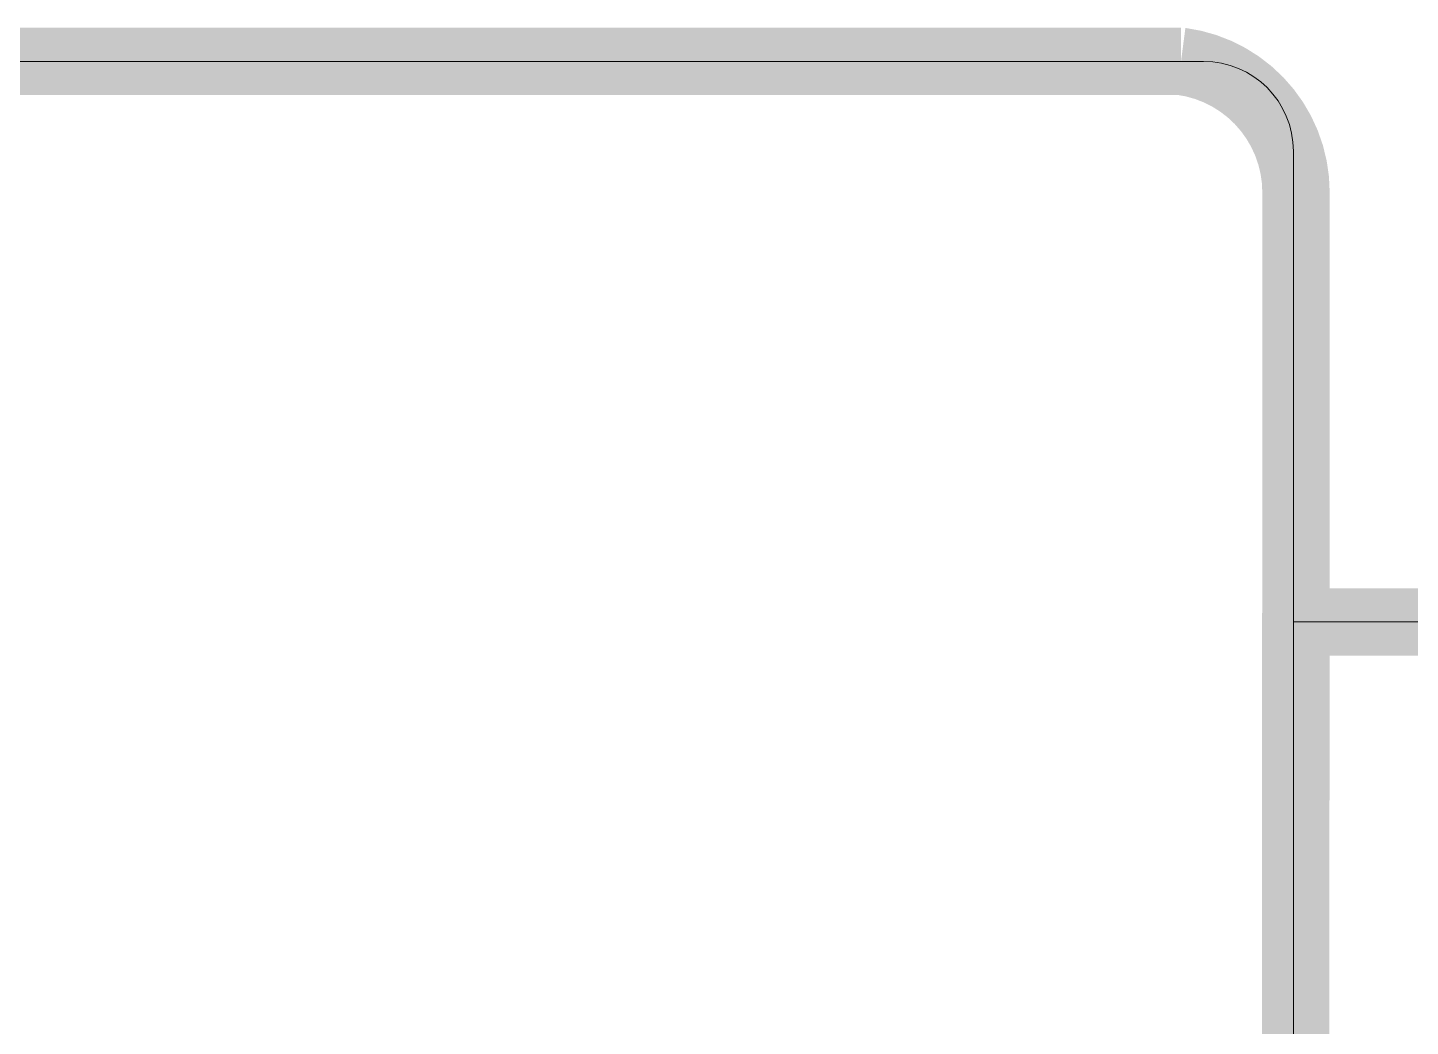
# Model space of a CAD drawing. Header units: metres. Extents: x 113 to 2416, y -346 to 476.
# Drawn here: x 223.348 to 223.964, y -214.831 to -214.387 of the extents above; entities that cross this region are included whole.
import ezdxf

# ---------------------------------------------------------------- set-up
doc = ezdxf.new("R2010")
doc.units = ezdxf.units.M
doc.linetypes.add('0', pattern=[0])
doc.linetypes.add('HIDDEN2', pattern=[0.1875, 0.125, -0.0625])
doc.layers.get('0').update_dxf_attribs({"color": 250, "linetype": '0', "lineweight": 20})
doc.layers.add('A-WALL', color=250, linetype='Continuous', lineweight=20)
doc.layers.add('baños', color=140, linetype='Continuous', lineweight=0)
doc.layers.add('REVESTIMIENTO EXTERIOR', color=7, linetype='Continuous', lineweight=5, true_color=0xffdebd)
doc.styles.get("Standard").update_dxf_attribs({"font": 'arial.ttf', "height": 0.1875})

# ---------------------------------------------------------------- blocks, each defined once
blk = doc.blocks.new('PL BASE 2N NASAS 09')
at = {"layer": 'A-WALL'}
for p, q in [((171.93755, -21.56171), (173.90755, -21.56171)), ((173.94755, -21.60171), (173.94755, -23.89673))]:
    blk.add_line(p, q, dxfattribs=at)
at = {"layer": 'A-WALL', "linetype": 'HIDDEN2'}
blk.add_line((174.04755, -21.81126), (173.94755, -21.81126), dxfattribs=at)
at = {"layer": 'A-WALL'}
blk.add_arc((173.90755, -21.60171), 0.04, 0, 90, dxfattribs=at)
at = {"layer": 'baños', "linetype": 'Continuous', "flags": 8}
for tag, p in [('MODELNUMBER', (167.1329, -5.63062, 0)), ('TRADENAME', (167.1329, -5.63066, 0)), ('PRODUCT', (167.1329, -5.6307, 0)), ('MATERIAL', (167.1329, -5.63074, 0)), ('MODELNUMBER', (168.30765, -5.63062, 0)), ('TRADENAME', (168.30765, -5.63066, 0)), ('PRODUCT', (168.30765, -5.6307, 0)), ('MATERIAL', (168.30765, -5.63074, 0))]:
    blk.add_attdef(tag, p, '', height=0.0000254, rotation=180.00008, dxfattribs=at)
at = {"layer": 'baños', "linetype": 'Continuous'}
for tag, p, rotation in [('MODELNUMBER', (169.24282, -19.70647), 180.00008), ('TRADENAME', (169.24278, -19.70642), 180.00008), ('MATERIAL', (169.24301, -19.70634), 180.00008), ('PRODUCT', (169.243, -19.70638), 180.00008), ('MODELNUMBER', (169.95239, -19.70647), 179.99992), ('TRADENAME', (169.95239, -19.70642), 179.99992), ('MATERIAL', (169.95239, -19.70634), 179.99992), ('PRODUCT', (169.95239, -19.70638), 179.99992)]:
    blk.add_attdef(tag, p, '', height=0.0000254, rotation=rotation, dxfattribs=at)
blk = doc.blocks.new('PL MUEBLES 2N NASAS 09')
blk.add_blockref('PL BASE 2N NASAS 09', (49.91428, 62.71701))

msp = doc.modelspace()

# ---------------------------------------------------------------- linework, layer by layer
at = {"layer": 'REVESTIMIENTO EXTERIOR', "color": 30, "true_color": 0xf8991e, "const_width": 0.03}
msp.add_lwpolyline([(223.91264, -215.49022), (223.913, -214.46015, 0.376555), (223.86182, -214.40183), (221.91182, -214.40183)], format="xyb", dxfattribs=at)
msp.add_lwpolyline([(223.91182, -214.65138), (224.01182, -214.65138), (224.01182, -215.25138), (223.91182, -215.25138)], dxfattribs=at)

# ---------------------------------------------------------------- block references
at = {"layer": 'REVESTIMIENTO EXTERIOR', "color": 30, "true_color": 0xf8991e}
msp.add_blockref('PL MUEBLES 2N NASAS 09', (0.05, -255.55713), dxfattribs=at)

doc.saveas('drawing.dxf')
